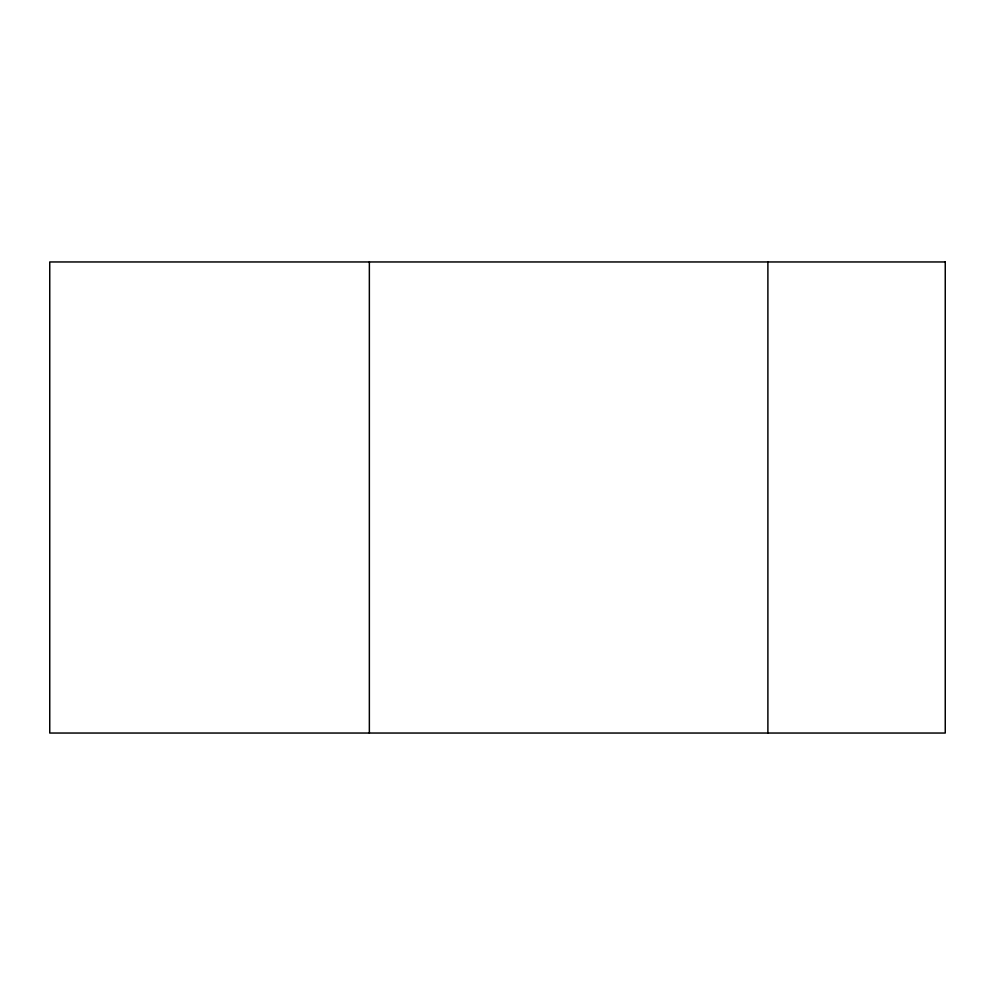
<?xml version="1.0" encoding="UTF-8"?>
<svg xmlns="http://www.w3.org/2000/svg" width="995" height="995" viewBox="0 0 995 995"><rect width="100%" height="100%" fill="white"/><g stroke="black" fill="none" stroke-linecap="round" stroke-linejoin="round"><path stroke-width="1.49" d="M767.891 261.959L767.891 733.041M369.356 261.959L369.356 733.041M945.25 261.959L49.75 261.959L49.75 733.041L945.25 733.041L945.25 261.959"/></g></svg>
